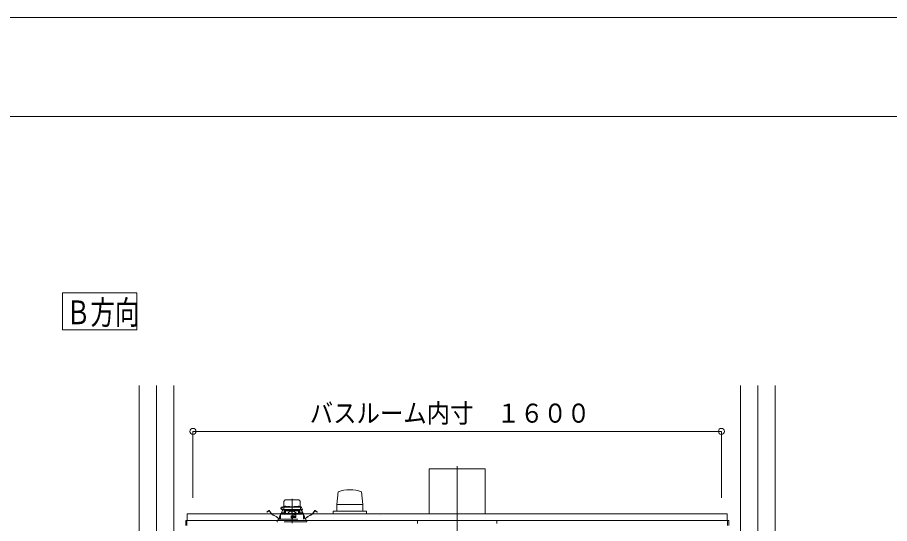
# Model space of a CAD drawing. Units: millimetres on the paper. Extents: x -305 to 305, y -152 to 152.
# Drawn here: x -144.3 to -56.3, y 97.5 to 148.5 of the extents above; entities that cross this region are included whole.
import ezdxf
from ezdxf.enums import TextEntityAlignment as Align

# ---------------------------------------------------------------- set-up
doc = ezdxf.new("R2010")
doc.units = ezdxf.units.MM
doc.linetypes.add('DASHED2', pattern=[3, 2, -1])
doc.linetypes.add('LONG_CHAIN', pattern=[21, 18, -1, 1, -1])
for name, color, linetype, lineweight in [('0-0_0', 7, 'Continuous', 9), ('0-1_VIEW0001', 7, 'Continuous', 9), ('0-4_図面枠', 3, 'Continuous', 9), ('0-5_DEFPOINTS', 7, 'Continuous', 9)]:
    doc.layers.add(name, color=color, linetype=linetype, lineweight=lineweight)
doc.styles.add('ＭＳ ゴシック', font='')
doc.styles.get('ＭＳ ゴシック').set_extended_font_data('MS Gothic')

# ---------------------------------------------------------------- blocks, each defined once
blk = doc.blocks.new('_ORIGIN')
at = {"layer": '0-0_0'}
blk.add_line((0, 0), (-1, 0), dxfattribs=at)
blk.add_circle((0, 0), 0.5, dxfattribs=at)

msp = doc.modelspace()

# ---------------------------------------------------------------- linework, layer by layer
at = {"layer": '0-0_0'}
for p, q in [((-126.592, 100.046), (-126.592, 106.758)), ((-73.858, 106.758), (-125.992, 106.758)), ((-73.258, 100.046), (-73.258, 106.758))]:
    msp.add_line(p, q, dxfattribs=at)
at = {"layer": '0-1_VIEW0001'}
for p, q in [((-139.744, 116.984), (-139.744, 120.734)), ((-139.744, 120.734), (-132.244, 120.734)), ((-132.244, 116.984), (-132.244, 120.734)), ((-139.744, 116.984), (-132.244, 116.984)), ((-132.008, 111.391), (-132.008, 25.891)), ((-128.508, 111.391), (-128.508, 25.891)), ((-71.342, 111.391), (-71.342, 25.891)), ((-67.842, 111.391), (-67.842, 25.891)), ((-102.758, 102.991), (-102.758, 98.425)), ((-97.092, 102.991), (-102.758, 102.991)), ((-97.092, 102.991), (-97.092, 98.425)), ((-111.924, 100.675), (-112.083, 99.391)), ((-109.591, 100.674), (-109.432, 99.39)), ((-112.425, 98.725), (-109.092, 98.725)), ((-112.425, 98.725), (-112.425, 98.425)), ((-112.083, 99.391), (-109.433, 99.391)), ((-112.083, 99.391), (-112.083, 98.725)), ((-109.433, 99.391), (-109.433, 98.725)), ((-109.092, 98.725), (-109.092, 98.425)), ((-72.525, 97.758), (-127.325, 97.758)), ((-127.325, 97.758), (-127.325, 97.258)), ((-127.192, 97.758), (-127.192, 97.468)), ((-127.168, 97.758), (-127.192, 97.758)), ((-127.192, 97.758), (-127.192, 97.258)), ((-127.168, 97.758), (-127.158, 97.758)), ((-72.692, 98.425), (-127.158, 98.425)), ((-127.158, 97.758), (-127.158, 98.425)), ((-103.925, 97.461), (-103.925, 97.758)), ((-95.925, 97.461), (-95.925, 97.758)), ((-72.692, 97.758), (-72.692, 98.425)), ((-72.692, 97.758), (-72.658, 97.758)), ((-72.658, 97.758), (-72.658, 97.258)), ((-72.525, 97.758), (-72.525, 97.258))]:
    msp.add_line(p, q, dxfattribs=at)
at = {"layer": '0-1_VIEW0001', "linetype": 'LONG_CHAIN'}
for p, q in [((-130.258, 111.391), (-130.258, 15.558)), ((-69.592, 111.391), (-69.592, 15.558)), ((-99.925, 103.261), (-99.925, 96.597)), ((-116.592, 99.97), (-116.592, 97.509))]:
    msp.add_line(p, q, dxfattribs=at)
at = {"layer": '0-1_VIEW0001', "linetype": 'DASHED2'}
for p, q in [((-117.414, 99.138), (-117.405, 99.681)), ((-117.238, 99.845), (-115.945, 99.845)), ((-115.779, 99.681), (-115.769, 99.138)), ((-119.149, 98.601), (-119.07, 98.662)), ((-119.142, 98.592), (-119.149, 98.601)), ((-119.063, 98.652), (-119.142, 98.592)), ((-119.07, 98.662), (-118.935, 98.765)), ((-118.928, 98.756), (-119.063, 98.652)), ((-118.712, 98.502), (-118.905, 98.753)), ((-118.895, 98.76), (-118.703, 98.509)), ((-117.702, 98.475), (-117.566, 98.763)), ((-117.556, 98.758), (-117.689, 98.475)), ((-117.601, 98.855), (-117.619, 98.855)), ((-117.524, 99.115), (-117.613, 99.115)), ((-117.416, 98.855), (-117.601, 98.855)), ((-117.556, 98.758), (-117.566, 98.763)), ((-117.527, 98.819), (-117.556, 98.758)), ((-117.538, 99.085), (-117.526, 99.112)), ((-117.523, 98.855), (-117.538, 98.824)), ((-117.51, 98.855), (-117.527, 98.819)), ((-117.526, 99.112), (-117.522, 99.119)), ((-117.508, 99.105), (-117.397, 99.105)), ((-117.492, 99.138), (-117.23, 99.138)), ((-117.431, 99.072), (-117.434, 98.871)), ((-117.296, 98.871), (-117.434, 98.871)), ((-117.431, 99.138), (-117.43, 99.168)), ((-117.285, 98.855), (-117.416, 98.855)), ((-117.414, 99.185), (-117.413, 99.185)), ((-117.397, 99.105), (-117.275, 99.105)), ((-117.271, 98.718), (-117.387, 98.478)), ((-117.375, 98.501), (-117.375, 98.855)), ((-117.358, 98.855), (-117.358, 98.718)), ((-117.263, 98.718), (-117.358, 98.718)), ((-117.348, 99.166), (-117.35, 99.138)), ((-117.272, 98.782), (-117.345, 98.855)), ((-117.311, 99.199), (-117.312, 99.199)), ((-115.888, 98.871), (-117.296, 98.871)), ((-115.898, 98.855), (-117.285, 98.855)), ((-117.275, 99.105), (-115.908, 99.105)), ((-117.242, 98.479), (-117.242, 98.751)), ((-117.231, 99.133), (-117.233, 99.105)), ((-117.205, 99.199), (-117.206, 99.199)), ((-117.194, 99.165), (-117.195, 99.165)), ((-117.088, 99.165), (-117.09, 99.165)), ((-117.053, 99.138), (-117.028, 99.138)), ((-117.05, 99.105), (-117.053, 99.133)), ((-117.028, 99.155), (-117.028, 99.105)), ((-116.994, 99.188), (-116.856, 99.188)), ((-116.822, 99.105), (-116.823, 99.155)), ((-116.822, 99.138), (-116.361, 99.138)), ((-116.617, 98.751), (-116.617, 98.485)), ((-116.567, 98.751), (-116.567, 98.485)), ((-116.361, 99.155), (-116.362, 99.105)), ((-116.328, 99.188), (-116.189, 99.188)), ((-116.155, 99.105), (-116.156, 99.155)), ((-116.156, 99.138), (-116.13, 99.138)), ((-116.131, 99.133), (-116.133, 99.105)), ((-116.094, 99.165), (-116.095, 99.165)), ((-115.988, 99.165), (-115.99, 99.165)), ((-115.977, 99.199), (-115.978, 99.199)), ((-115.953, 99.138), (-115.691, 99.138)), ((-115.95, 99.105), (-115.953, 99.133)), ((-115.942, 98.479), (-115.942, 98.751)), ((-115.825, 98.718), (-115.921, 98.718)), ((-115.797, 98.478), (-115.913, 98.718)), ((-115.838, 98.855), (-115.911, 98.782)), ((-115.908, 99.105), (-115.786, 99.105)), ((-115.768, 98.855), (-115.898, 98.855)), ((-115.749, 98.871), (-115.888, 98.871)), ((-115.872, 99.199), (-115.873, 99.199)), ((-115.833, 99.138), (-115.836, 99.166)), ((-115.825, 98.718), (-115.825, 98.855)), ((-115.808, 98.855), (-115.808, 98.501)), ((-115.786, 99.105), (-115.676, 99.105)), ((-115.77, 99.185), (-115.77, 99.185)), ((-115.583, 98.855), (-115.768, 98.855)), ((-115.753, 99.168), (-115.753, 99.138)), ((-115.753, 99.072), (-115.749, 98.871)), ((-115.749, 98.871), (-115.582, 98.871)), ((-115.656, 98.819), (-115.673, 98.855)), ((-115.661, 99.119), (-115.658, 99.112)), ((-115.646, 98.824), (-115.66, 98.855)), ((-115.658, 99.112), (-115.646, 99.085)), ((-115.646, 99.085), (-115.546, 98.871)), ((-115.646, 98.824), (-115.617, 98.763)), ((-115.617, 98.763), (-115.628, 98.758)), ((-115.495, 98.475), (-115.628, 98.758)), ((-115.617, 98.763), (-115.482, 98.475)), ((-115.564, 98.855), (-115.583, 98.855)), ((-115.546, 98.871), (-115.582, 98.871)), ((-114.481, 98.509), (-114.288, 98.76)), ((-114.279, 98.753), (-114.472, 98.502)), ((-114.121, 98.652), (-114.256, 98.756)), ((-114.249, 98.765), (-114.114, 98.662)), ((-114.041, 98.592), (-114.121, 98.652)), ((-114.114, 98.662), (-114.034, 98.601)), ((-114.034, 98.601), (-114.041, 98.592)), ((-118.204, 98.159), (-118.497, 98.318)), ((-118.491, 98.328), (-118.198, 98.169)), ((-115.092, 97.758), (-118.092, 97.758)), ((-118.092, 97.758), (-118.083, 97.655)), ((-118.002, 97.891), (-115.182, 97.891)), ((-118.002, 97.891), (-118.002, 97.758)), ((-117.872, 97.984), (-117.858, 98.07)), ((-117.847, 98.068), (-117.861, 97.982)), ((-117.789, 98.289), (-117.764, 98.342)), ((-117.764, 98.315), (-117.779, 98.284)), ((-117.764, 98.418), (-117.765, 97.891)), ((-117.741, 98.475), (-117.757, 98.458)), ((-117.757, 98.458), (-117.757, 98.418)), ((-117.741, 98.475), (-116.592, 98.485)), ((-117.582, 98.505), (-117.585, 98.476)), ((-117.585, 98.476), (-117.401, 98.476)), ((-117.545, 98.537), (-117.546, 98.537)), ((-117.44, 98.537), (-117.441, 98.537)), ((-117.401, 98.476), (-117.404, 98.505)), ((-116.667, 98.245), (-116.665, 98.025)), ((-116.66, 98.155), (-116.666, 98.155)), ((-116.522, 98.251), (-116.66, 98.251)), ((-116.659, 98.1), (-116.66, 98.251)), ((-116.592, 98.101), (-116.659, 98.1)), ((-116.658, 98.035), (-116.659, 98.1)), ((-116.592, 98.035), (-116.658, 98.035)), ((-116.658, 98.018), (-116.522, 98.018)), ((-116.592, 98.485), (-115.443, 98.475)), ((-116.592, 98.251), (-116.592, 98.101)), ((-116.525, 98.1), (-116.592, 98.101)), ((-116.525, 98.035), (-116.592, 98.035)), ((-116.525, 98.1), (-116.523, 98.251)), ((-116.525, 98.035), (-116.525, 98.1)), ((-116.22, 98.155), (-116.524, 98.155)), ((-116.515, 98.206), (-116.515, 98.245)), ((-116.515, 98.025), (-116.515, 98.058)), ((-116.485, 98.171), (-116.512, 98.198)), ((-116.505, 98.068), (-116.222, 98.068)), ((-116.425, 98.168), (-116.478, 98.168)), ((-116.448, 98.418), (-116.182, 98.418)), ((-116.216, 98.351), (-116.415, 98.351)), ((-116.221, 98.068), (-116.216, 98.384)), ((-116.215, 98.385), (-116.202, 98.398)), ((-116.215, 98.075), (-116.215, 98.385)), ((-115.78, 98.505), (-115.782, 98.476)), ((-115.782, 98.476), (-115.599, 98.476)), ((-115.743, 98.537), (-115.744, 98.537)), ((-115.637, 98.537), (-115.639, 98.537)), ((-115.599, 98.476), (-115.602, 98.505)), ((-115.426, 98.458), (-115.443, 98.475)), ((-115.426, 98.418), (-115.426, 98.458)), ((-115.418, 97.891), (-115.419, 98.418)), ((-115.419, 98.342), (-115.394, 98.289)), ((-115.405, 98.284), (-115.419, 98.315)), ((-115.323, 97.982), (-115.337, 98.068)), ((-115.326, 98.07), (-115.311, 97.984)), ((-115.182, 97.758), (-115.182, 97.891)), ((-115.101, 97.655), (-115.092, 97.758)), ((-114.985, 98.169), (-114.692, 98.328)), ((-114.687, 98.318), (-114.98, 98.159))]:
    msp.add_line(p, q, dxfattribs=at)
for points in [[(-117.434, 98.871), (-117.601, 98.871), (-117.638, 98.871), (-117.538, 99.085)], [(-117.566, 98.763), (-117.538, 98.824), (-117.527, 98.819)], [(-117.272, 98.782), (-117.242, 98.751), (-116.617, 98.751)], [(-117.247, 99.203), (-117.247, 99.199), (-117.27, 99.199), (-117.27, 99.203)], [(-117.263, 98.718), (-117.261, 98.722), (-117.259, 98.726), (-117.257, 98.73), (-117.255, 98.734), (-117.253, 98.738), (-117.251, 98.743), (-117.249, 98.747), (-117.247, 98.751), (-117.245, 98.755)], [(-117.13, 99.17), (-117.13, 99.165), (-117.153, 99.165), (-117.153, 99.17)], [(-116.617, 98.741), (-116.643, 98.738), (-116.669, 98.734), (-116.694, 98.727), (-116.719, 98.719), (-116.743, 98.709), (-116.767, 98.698), (-116.79, 98.685), (-116.812, 98.672), (-116.834, 98.657), (-116.855, 98.642), (-116.876, 98.626), (-116.896, 98.609), (-116.916, 98.592), (-116.935, 98.575), (-116.954, 98.557), (-116.973, 98.538), (-116.991, 98.519), (-117.009, 98.5), (-117.026, 98.481)], [(-116.567, 98.751), (-116.592, 98.751), (-116.617, 98.751)], [(-116.567, 98.751), (-115.942, 98.751), (-115.911, 98.782)], [(-116.157, 98.481), (-116.177, 98.502), (-116.197, 98.524), (-116.218, 98.545), (-116.238, 98.565), (-116.26, 98.585), (-116.282, 98.605), (-116.304, 98.623), (-116.327, 98.641), (-116.351, 98.658), (-116.375, 98.674), (-116.401, 98.689), (-116.427, 98.702), (-116.453, 98.714), (-116.481, 98.724), (-116.509, 98.732), (-116.538, 98.737), (-116.567, 98.741)], [(-116.03, 99.17), (-116.03, 99.165), (-116.053, 99.165), (-116.053, 99.17)], [(-115.938, 98.755), (-115.936, 98.751), (-115.934, 98.747), (-115.932, 98.743), (-115.93, 98.738), (-115.928, 98.734), (-115.927, 98.73), (-115.925, 98.726), (-115.923, 98.722), (-115.921, 98.718)], [(-115.913, 99.203), (-115.913, 99.199), (-115.937, 99.199), (-115.937, 99.203)], [(-115.628, 98.758), (-115.656, 98.819), (-115.646, 98.824)], [(-116.424, 98.393), (-116.448, 98.418), (-117.764, 98.418)], [(-117.757, 98.458), (-117.746, 98.458), (-117.735, 98.458), (-117.723, 98.459), (-117.71, 98.459), (-117.696, 98.459), (-117.68, 98.459), (-117.663, 98.459), (-117.644, 98.459), (-117.625, 98.459), (-117.605, 98.46), (-117.583, 98.46), (-117.561, 98.46), (-117.538, 98.46), (-117.513, 98.46), (-117.488, 98.461), (-117.461, 98.461), (-117.434, 98.461), (-117.406, 98.461), (-117.377, 98.462), (-117.347, 98.462), (-117.316, 98.462), (-117.285, 98.462), (-117.253, 98.463), (-117.22, 98.463), (-117.187, 98.463), (-117.153, 98.463), (-117.118, 98.464), (-117.083, 98.464), (-117.047, 98.464), (-117.011, 98.465), (-116.974, 98.465), (-116.937, 98.465), (-116.9, 98.466), (-116.862, 98.466), (-116.824, 98.466), (-116.785, 98.467), (-116.747, 98.467), (-116.708, 98.467), (-116.67, 98.468)], [(-117.481, 98.541), (-117.481, 98.537), (-117.505, 98.537), (-117.505, 98.541)], [(-116.67, 98.468), (-116.631, 98.468), (-116.592, 98.468), (-116.555, 98.468), (-116.518, 98.468), (-116.481, 98.467), (-116.444, 98.467), (-116.407, 98.467), (-116.371, 98.466), (-116.334, 98.466), (-116.298, 98.466), (-116.262, 98.465), (-116.227, 98.465), (-116.192, 98.465), (-116.157, 98.465), (-116.122, 98.464), (-116.089, 98.464), (-116.055, 98.464), (-116.022, 98.463), (-115.99, 98.463), (-115.958, 98.463), (-115.927, 98.463), (-115.896, 98.462), (-115.866, 98.462), (-115.837, 98.462), (-115.809, 98.462), (-115.781, 98.461), (-115.754, 98.461), (-115.728, 98.461), (-115.703, 98.461), (-115.678, 98.46), (-115.654, 98.46), (-115.632, 98.46), (-115.61, 98.46), (-115.589, 98.46), (-115.569, 98.459), (-115.55, 98.459), (-115.532, 98.459), (-115.515, 98.459), (-115.5, 98.459)], [(-116.424, 98.393), (-116.415, 98.385), (-116.415, 98.178)], [(-115.42, 98.418), (-116.182, 98.418), (-116.202, 98.398)], [(-115.679, 98.541), (-115.679, 98.537), (-115.702, 98.537), (-115.702, 98.541)], [(-115.5, 98.459), (-115.485, 98.459), (-115.471, 98.459), (-115.458, 98.459), (-115.447, 98.458), (-115.436, 98.458), (-115.427, 98.458)], [(-115.134, 97.625), (-115.398, 97.625), (-118.05, 97.625)]]:
    msp.add_lwpolyline(points, dxfattribs=at)
at = {"layer": '0-1_VIEW0001'}
for centre, radius, start, end in [((-110.758, 97.372), 3.503, 70.52829, 109.44242), ((-107.621, 98.306), 0.0335, 163.47067, 179.01388)]:
    msp.add_arc(centre, radius, start, end, dxfattribs=at)
at = {"layer": '0-1_VIEW0001', "linetype": 'DASHED2'}
for centre, radius, start, end in [((-117.238, 99.678), 0.167, 90, 179), ((-115.945, 99.678), 0.167, 1, 90), ((-118.918, 98.743), 0.0283, 37.5, 127.5), ((-118.918, 98.743), 0.0167, 37.5, 127.5), ((-117.613, 99.011), 0.103, 90, 266.04026), ((-117.619, 98.871), 0.0167, 180, 270), ((-117.508, 99.071), 0.0333, 90, 155), ((-117.492, 99.105), 0.0333, 90, 155), ((-117.416, 98.871), 0.0167, 180, 270), ((-117.414, 99.168), 0.0167, 90, 179), ((-117.397, 99.071), 0.0333, 90, 179), ((-117.314, 99.163), 0.0333, 106.25703, 175), ((-117.258, 98.971), 0.233, 103.21298, 106.25703), ((-117.258, 98.971), 0.233, 96.61914, 102.90381), ((-117.268, 99.013), 0.191, 92.17251, 95.2877), ((-117.278, 99.161), 0.0425, 78.75189, 85.33016), ((-117.239, 99.161), 0.0425, 94.66984, 101.24811), ((-117.249, 99.013), 0.191, 84.7123, 87.82749), ((-117.258, 98.971), 0.233, 77.09619, 83.38086), ((-117.198, 99.13), 0.0333, 106.25703, 175), ((-117.142, 98.938), 0.233, 103.21298, 106.25703), ((-117.258, 98.971), 0.233, 73.74297, 76.78702), ((-117.203, 99.163), 0.0333, 10.42157, 73.74297), ((-117.142, 98.938), 0.233, 96.61914, 102.90381), ((-117.151, 98.979), 0.191, 92.17251, 95.2877), ((-117.162, 99.128), 0.0425, 78.75189, 85.33016), ((-117.122, 99.128), 0.0425, 94.66984, 101.24811), ((-117.133, 98.979), 0.191, 84.7123, 87.82749), ((-117.142, 98.938), 0.233, 77.09619, 83.38086), ((-117.142, 98.938), 0.233, 73.74297, 76.78702), ((-117.086, 99.13), 0.0333, 5, 73.74297), ((-116.994, 99.155), 0.0333, 90, 179), ((-116.856, 99.155), 0.0333, 1, 90), ((-116.328, 99.155), 0.0333, 90, 179), ((-116.189, 99.155), 0.0333, 1, 90), ((-116.098, 99.13), 0.0333, 106.25703, 175), ((-116.042, 98.938), 0.233, 103.21298, 106.25703), ((-116.042, 98.938), 0.233, 96.61914, 102.90381), ((-116.051, 98.979), 0.191, 92.17251, 95.2877), ((-116.062, 99.128), 0.0425, 78.75189, 85.33016), ((-116.022, 99.128), 0.0425, 94.66984, 101.24811), ((-116.033, 98.979), 0.191, 84.7123, 87.82749), ((-116.042, 98.938), 0.233, 77.09619, 83.38086), ((-115.981, 99.163), 0.0333, 106.25703, 169.57843), ((-115.925, 98.971), 0.233, 103.21298, 106.25703), ((-116.042, 98.938), 0.233, 73.74297, 76.78702), ((-115.925, 98.971), 0.233, 96.61914, 102.90381), ((-115.986, 99.13), 0.0333, 5, 73.74297), ((-115.934, 99.013), 0.191, 92.17251, 95.2877), ((-115.945, 99.161), 0.0425, 78.75189, 85.33016), ((-115.905, 99.161), 0.0425, 94.66984, 101.24811), ((-115.916, 99.013), 0.191, 84.7123, 87.82749), ((-115.925, 98.971), 0.233, 77.09619, 83.38086), ((-115.925, 98.971), 0.233, 73.74297, 76.78702), ((-115.869, 99.163), 0.0333, 5, 73.74297), ((-115.786, 99.071), 0.0333, 1, 90), ((-115.77, 99.168), 0.0167, 1, 90), ((-115.768, 98.871), 0.0167, 270, 0), ((-115.691, 99.105), 0.0333, 25, 90), ((-115.676, 99.071), 0.0333, 25, 90), ((-115.564, 98.871), 0.0167, 270, 0), ((-114.266, 98.743), 0.0283, 52.5, 142.5), ((-114.266, 98.743), 0.0167, 52.5, 142.5), ((-118.172, 98.916), 0.68, 217.5, 241.50714), ((-118.172, 98.916), 0.668, 217.5, 241.50714), ((-118.585, 97.456), 0.8, 38.69274, 61.50714), ((-118.585, 97.456), 0.812, 38.69274, 61.50714), ((-117.917, 97.991), 0.0567, 218.69274, 350.44527), ((-117.917, 97.991), 0.045, 218.69274, 350.44527), ((-117.025, 97.929), 0.845, 154.81694, 170.44527), ((-117.025, 97.929), 0.833, 154.81694, 170.44527), ((-117.549, 98.502), 0.0333, 106.25703, 175), ((-117.493, 98.31), 0.233, 103.21298, 106.25703), ((-117.493, 98.31), 0.233, 96.61914, 102.90381), ((-117.502, 98.351), 0.191, 92.17251, 95.2877), ((-117.513, 98.5), 0.0425, 78.75189, 85.33016), ((-117.473, 98.5), 0.0425, 94.66984, 101.24811), ((-117.484, 98.351), 0.191, 84.7123, 87.82749), ((-117.493, 98.31), 0.233, 77.09619, 83.38086), ((-117.493, 98.31), 0.233, 73.74297, 76.78702), ((-117.437, 98.502), 0.0333, 5, 73.74297), ((-116.505, 98.206), 0.01, 180, 225), ((-116.505, 98.058), 0.01, 90, 180), ((-116.478, 98.178), 0.01, 225, 270), ((-116.425, 98.178), 0.01, 270, 0), ((-115.747, 98.502), 0.0333, 106.25703, 175), ((-115.691, 98.31), 0.233, 103.21298, 106.25703), ((-115.691, 98.31), 0.233, 96.61914, 102.90381), ((-115.7, 98.351), 0.191, 92.17251, 95.2877), ((-115.711, 98.5), 0.0425, 78.75189, 85.33016), ((-115.671, 98.5), 0.0425, 94.66984, 101.24811), ((-115.681, 98.351), 0.191, 84.7123, 87.82749), ((-115.691, 98.31), 0.233, 77.09619, 83.38086), ((-115.691, 98.31), 0.233, 73.74297, 76.78702), ((-115.635, 98.502), 0.0333, 5, 73.74297), ((-116.159, 97.929), 0.833, 9.55473, 25.18306), ((-116.159, 97.929), 0.845, 9.55473, 25.18306), ((-115.267, 97.991), 0.0567, 189.55473, 321.30726), ((-115.267, 97.991), 0.045, 189.55473, 321.30726), ((-114.598, 97.456), 0.812, 118.49286, 141.30726), ((-114.598, 97.456), 0.8, 118.49286, 141.30726), ((-115.011, 98.916), 0.668, 298.49286, 322.5), ((-115.011, 98.916), 0.68, 298.49286, 322.5), ((-118.05, 97.658), 0.0333, 185, 270), ((-115.134, 97.658), 0.0333, 270, 355)]:
    msp.add_arc(centre, radius, start, end, dxfattribs=at)
at = {"layer": '0-4_図面枠'}
msp.add_lwpolyline([(-291.017, -138.498), (108.983, -138.498), (108.983, 138.502), (-291.017, 138.502)], close=True, dxfattribs=at)
at = {"layer": '0-5_DEFPOINTS'}
msp.add_line((118.983, 148.502), (-301.017, 148.502), dxfattribs=at)

# ---------------------------------------------------------------- block references
at = {"layer": '0-0_0', "xscale": 0.6, "yscale": 0.6, "rotation": 180}
msp.add_blockref('_ORIGIN', (-126.592, 106.758), dxfattribs=at)
at = {"layer": '0-0_0', "xscale": 0.6, "yscale": 0.6}
msp.add_blockref('_ORIGIN', (-73.258, 106.758), dxfattribs=at)

# ---------------------------------------------------------------- texts
at = {"layer": '0-0_0', "style": 'ＭＳ ゴシック', "width": 0.9}
msp.add_text('バスルーム内寸\u3000１６００', height=1.921, dxfattribs=at).set_placement((-114.798, 107.058), align=Align.BOTTOM_LEFT)
at = {"layer": '0-1_VIEW0001', "style": 'ＭＳ ゴシック', "width": 0.75}
msp.add_text('Ｂ方向', height=2.405, dxfattribs=at).set_placement((-139.387, 116.835), align=Align.BOTTOM_LEFT)

doc.saveas('drawing.dxf')
